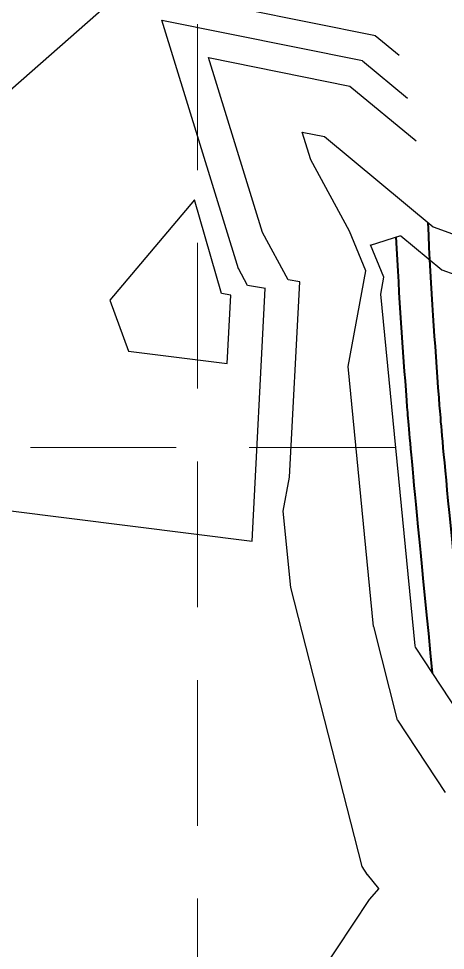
# Model space of a CAD drawing. Header units: feet. Extents: x 10084 to 13321, y 3329 to 8503.
# Drawn here: x 11922.8 to 11975.4, y 5773.3 to 5888.4 of the extents above; entities that cross this region are included whole.
import ezdxf

# ---------------------------------------------------------------- set-up
doc = ezdxf.new("R2010")
doc.units = ezdxf.units.FT
doc.header["$LTSCALE"] = 40
doc.header["$MEASUREMENT"] = 0
doc.linetypes.add('DASHED', pattern=[0.75, 0.5, -0.25])
doc.linetypes.add('HIDDEN', pattern=[0.375, 0.25, -0.125])
for name, color, linetype in [('CONT-L', 55, 'Continuous'), ('GRID', 254, 'DASHED'), ('Level 1', 7, 'Continuous')]:
    doc.layers.add(name, color=color, linetype=linetype)

msp = doc.modelspace()

# ---------------------------------------------------------------- linework, layer by layer
at = {"layer": 'CONT-L', "color": 5, "extrusion": (-0.659658, 0.751566, 0), "elevation": -3445.36}
msp.add_lwpolyline([(-12854.35, 552), (-12832.51, 552)], dxfattribs=at)
at = {"layer": 'CONT-L', "color": 5, "extrusion": (-0.19769, -0.980265, 0)}
for points, elevation in [([(10550.28, 553), (10566.96, 553)], -8135.92), ([(10540.76, 552), (10566.04, 552)], -8132.55), ([(10547.33, 551), (10565.12, 551)], -8129.17), ([(10560.48, 549), (10563.29, 549)], -8122.42)]:
    msp.add_lwpolyline(points, dxfattribs=dict(at, elevation=elevation))
at = {"layer": 'CONT-L', "color": 5, "extrusion": (0.955669, 0.294443, 0)}
for points, elevation in [([(2079.31, 552), (2111.43, 552)], 13144.87), ([(2082.72, 551), (2105.33, 551)], 13149.04)]:
    msp.add_lwpolyline(points, dxfattribs=dict(at, elevation=elevation))
at = {"layer": 'CONT-L', "color": 5}
for points, elevation in [([(11966.8, 5886.37), (11969.74, 5883.94)], 553), ([(11965.24, 5883.25), (11970.79, 5878.63)], 552), ([(11958.83, 5871.01), (11957.78, 5874.43)], 549), ([(11947.8, 5854.49), (11944.49, 5866.05)], 553), ([(11966.2, 5860.48), (11969.94, 5861.64)], 548), ([(11975, 5857.43), (11976.63, 5856.83)], 548), ([(11957.49, 5855.92), (11956.06, 5856.18)], 551), ([(11967.48, 5854.41), (11967.86, 5856.49)], 548), ([(11948.97, 5854.28), (11947.8, 5854.49)], 553), ([(11948.53, 5845.85), (11948.97, 5854.28)], 553), ([(11936.33, 5847.38), (11948.53, 5845.85)], 553), ([(11969.56, 5801.78), (11966.6, 5813.36)], 549), ([(11966.09, 5779.62), (11967.26, 5780.97)], 551), ([(11960.03, 5770.49), (11966.09, 5779.62)], 551)]:
    msp.add_lwpolyline(points, dxfattribs=dict(at, elevation=elevation))
at = {"layer": 'CONT-L', "color": 5, "extrusion": (0.639061, 0.769156, 0), "elevation": 12168.25}
msp.add_lwpolyline([(-5444.18, 551), (-5454.8, 551)], dxfattribs=at)
at = {"layer": 'CONT-L', "color": 5, "extrusion": (-0.639061, -0.769156, 0)}
for points, elevation in [([(5445.77, 549), (5463.2, 549)], -12161.44), ([(5460.81, 548), (5467.39, 548)], -12158.03)]:
    msp.add_lwpolyline(points, dxfattribs=dict(at, elevation=elevation))
at = {"layer": 'CONT-L', "color": 5, "extrusion": (0.879103, 0.476632, 0)}
for points, elevation in [([(-548.78, 549), (-538.74, 549)], 13311.36), ([(-550.46, 551), (-543.79, 551)], 13301.85), ([(-548.66, 552), (-546.31, 552)], 13297.1)]:
    msp.add_lwpolyline(points, dxfattribs=dict(at, elevation=elevation))
at = {"layer": 'CONT-L', "color": 5, "extrusion": (0.764838, -0.644223, 0), "elevation": 5356.56}
msp.add_lwpolyline([(12181.49, 553), (12165.28, 553)], dxfattribs=at)
at = {"layer": 'CONT-L', "color": 5, "extrusion": (0.923358, 0.38394, 0)}
for points, elevation in [([(814.29, 549), (819.58, 549)], 13297.43), ([(812.7, 548), (817.03, 548)], 13299.16)]:
    msp.add_lwpolyline(points, dxfattribs=dict(at, elevation=elevation))
at = {"layer": 'CONT-L', "color": 5, "extrusion": (0.343989, 0.938974, 0), "elevation": 9623.86}
msp.add_lwpolyline([(-9226.51, 549), (-9233.37, 549)], dxfattribs=at)
at = {"layer": 'CONT-L', "color": 5, "extrusion": (0.983338, -0.181784, 0)}
for points, elevation in [([(7922.85, 549), (7934.86, 549)], 10701.52), ([(7903.81, 551), (7908.09, 551)], 10696.89)]:
    msp.add_lwpolyline(points, dxfattribs=dict(at, elevation=elevation))
at = {"layer": 'CONT-L', "color": 5, "extrusion": (-0.174791, -0.984606, 0), "elevation": -7854.28}
msp.add_lwpolyline([(10745.8, 552), (10743.56, 552)], dxfattribs=at)
at = {"layer": 'CONT-L', "color": 5, "extrusion": (0.998639, -0.05215, 0)}
for points, elevation in [([(6439.23, 552), (6470.5, 552)], 11631.62), ([(6447.39, 551), (6471.54, 551)], 11635.83)]:
    msp.add_lwpolyline(points, dxfattribs=dict(at, elevation=elevation))
at = {"layer": 'CONT-L', "color": 5, "extrusion": (0.995281, 0.097031, 0)}
for points, elevation in [([(4621.91, 548), (4665.57, 548)], 12479.07), ([(4624.8, 549), (4657.06, 549)], 12474.21), ([(4630.58, 551), (4640.05, 551)], 12464.49)]:
    msp.add_lwpolyline(points, dxfattribs=dict(at, elevation=elevation))
at = {"layer": 'CONT-L', "color": 5, "extrusion": (0.939719, 0.341949, 0), "elevation": 13216.29}
msp.add_lwpolyline([(1419.95, 553), (1413.28, 553)], dxfattribs=at)
at = {"layer": 'CONT-L', "color": 5, "extrusion": (-0.124628, -0.992203, 0), "elevation": -7267.98}
msp.add_lwpolyline([(11087.05, 552), (11132.6, 552)], dxfattribs=at)
at = {"layer": 'CONT-L', "color": 5, "extrusion": (0.968791, 0.247879, 0)}
for points, elevation in [([(2637.29, 551), (2672.86, 551)], 13025.42), ([(2661.91, 548), (2662.07, 548)], 13038.5)]:
    msp.add_lwpolyline(points, dxfattribs=dict(at, elevation=elevation))
at = {"layer": 'CONT-L', "color": 5, "extrusion": (0.835426, 0.549603, 0)}
for points, elevation in [([(-1740.66, 548), (-1725.21, 548)], 13195.15), ([(-1742.26, 549), (-1731.56, 549)], 13188.36), ([(-1745.46, 551), (-1744.24, 551)], 13174.77)]:
    msp.add_lwpolyline(points, dxfattribs=dict(at, elevation=elevation))
at = {"layer": 'CONT-L', "color": 5, "extrusion": (0.776631, 0.629956, 0), "elevation": 12935.9}
msp.add_lwpolyline([(-3049.16, 551), (-3046.94, 551)], dxfattribs=at)
at = {"layer": 'GRID', "color": 252, "linetype": 'HIDDEN', "lineweight": 0, "ltscale": 1.8}
for p, q in [((11944.85, 3736.74), (11944.85, 8418.16)), ((10169.24, 5835.45), (13236.21, 5835.45))]:
    msp.add_line(p, q, dxfattribs=at)
at = {"layer": 'Level 1', "color": 5, "linetype": 'Continuous', "lineweight": 40}
for points, knots in [([(11978.76, 5798.84), (11975.17, 5835.02), (11974.37, 5845.5), (11973.72, 5854.71), (11973.31, 5863.26)], [0, 0, 0, 0, 0.319759, 1, 1, 1, 1]), ([(11973.88, 5807.58), (11971.14, 5835.29), (11970.4, 5845.03), (11969.78, 5853.67), (11969.39, 5861.47)], [0, 0, 0, 0, 0.313154, 1, 1, 1, 1])]:
    msp.add_open_spline(points, degree=3, knots=knots, dxfattribs=at)

doc.saveas('drawing.dxf')
